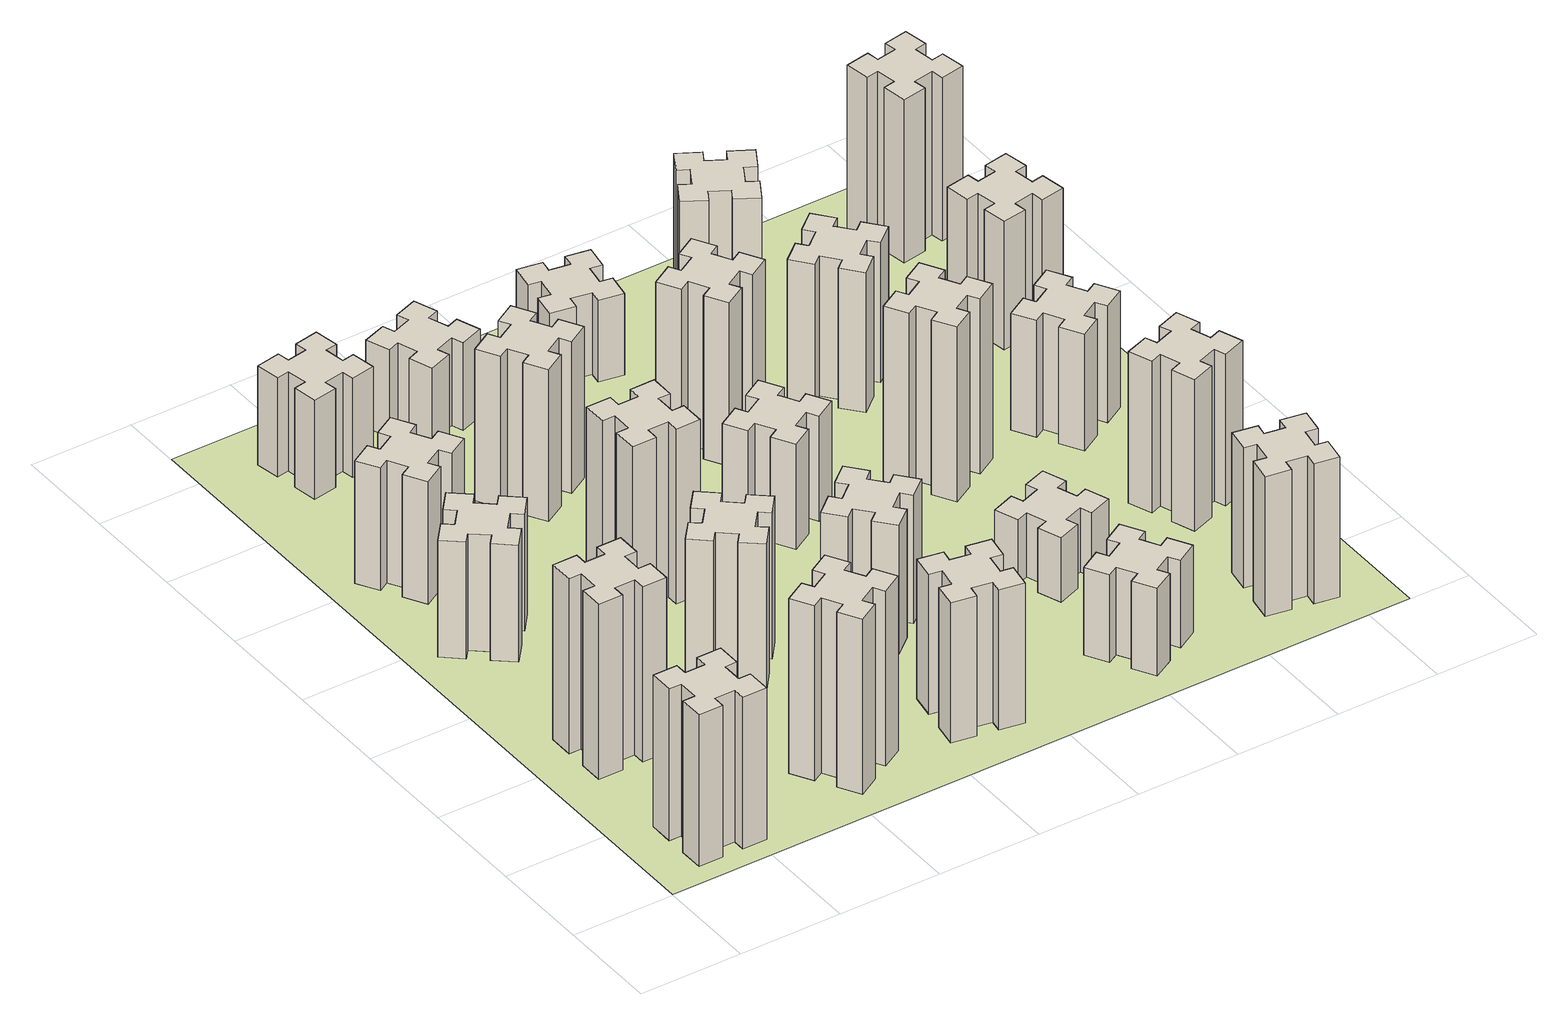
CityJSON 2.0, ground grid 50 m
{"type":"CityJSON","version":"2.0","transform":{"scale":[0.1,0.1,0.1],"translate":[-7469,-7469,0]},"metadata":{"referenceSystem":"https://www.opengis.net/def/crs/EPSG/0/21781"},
"CityObjects":{
"building1":{"type":"Building","attributes":{"class":"1000","function":"1000","usage":"1000","yearOfConstruction":2016,"roofType":"1000","measuredHeight":78,"storeysAboveGround":30,"storeysBelowGround":0},"geometry":[{"type":"Solid","lod":"1","boundaries":[[[[0,1,2,3,4,5,6,7,8,9,10,11,12,13,14,15,16,17,18,19]],[[17,16,20,21]],[[16,15,22,20]],[[15,14,23,22]],[[14,13,24,23]],[[13,12,25,24]],[[12,11,26,25]],[[11,10,27,26]],[[10,9,28,27]],[[9,8,29,28]],[[8,7,30,29]],[[7,6,31,30]],[[6,5,32,31]],[[5,4,33,32]],[[4,3,34,33]],[[3,2,35,34]],[[2,1,36,35]],[[1,0,37,36]],[[0,19,38,37]],[[19,18,39,38]],[[18,17,21,39]],[[24,25,26,27,28,29,30,31,32,33,34,35,36,37,38,39,21,20,22,23]]]]}]},
"building2":{"type":"Building","attributes":{"class":"1000","function":"1000","usage":"1000","yearOfConstruction":2016,"roofType":"1000","measuredHeight":90,"storeysAboveGround":30,"storeysBelowGround":0},"geometry":[{"type":"Solid","lod":"1","boundaries":[[[[40,41,42,43,44,45,46,47,48,49,50,51,52,53,54,55,56,57,58,59]],[[57,56,60,61]],[[56,55,62,60]],[[55,54,63,62]],[[54,53,64,63]],[[53,52,65,64]],[[52,51,66,65]],[[51,50,67,66]],[[50,49,68,67]],[[49,48,69,68]],[[48,47,70,69]],[[47,46,71,70]],[[46,45,72,71]],[[45,44,73,72]],[[44,43,74,73]],[[43,42,75,74]],[[42,41,76,75]],[[41,40,77,76]],[[40,59,78,77]],[[59,58,79,78]],[[58,57,61,79]],[[64,65,66,67,68,69,70,71,72,73,74,75,76,77,78,79,61,60,62,63]]]]}]},
"building3":{"type":"Building","attributes":{"class":"1000","function":"1000","usage":"1000","yearOfConstruction":2016,"roofType":"1000","measuredHeight":60,"storeysAboveGround":30,"storeysBelowGround":0},"geometry":[{"type":"Solid","lod":"1","boundaries":[[[[80,81,82,83,84,85,86,87,88,89,90,91,92,93,94,95,96,97,98,99]],[[97,96,100,101]],[[96,95,102,100]],[[95,94,103,102]],[[94,93,104,103]],[[93,92,105,104]],[[92,91,106,105]],[[91,90,107,106]],[[90,89,108,107]],[[89,88,109,108]],[[88,87,110,109]],[[87,86,111,110]],[[86,85,112,111]],[[85,84,113,112]],[[84,83,114,113]],[[83,82,115,114]],[[82,81,116,115]],[[81,80,117,116]],[[80,99,118,117]],[[99,98,119,118]],[[98,97,101,119]],[[104,105,106,107,108,109,110,111,112,113,114,115,116,117,118,119,101,100,102,103]]]]}]},
"building4":{"type":"Building","attributes":{"class":"1000","function":"1000","usage":"1000","yearOfConstruction":2016,"roofType":"1000","measuredHeight":63,"storeysAboveGround":30,"storeysBelowGround":0},"geometry":[{"type":"Solid","lod":"1","boundaries":[[[[120,121,122,123,124,125,126,127,128,129,130,131,132,133,134,135,136,137,138,139]],[[137,136,140,141]],[[136,135,142,140]],[[135,134,143,142]],[[134,133,144,143]],[[133,132,145,144]],[[132,131,146,145]],[[131,130,147,146]],[[130,129,148,147]],[[129,128,149,148]],[[128,127,150,149]],[[127,126,151,150]],[[126,125,152,151]],[[125,124,153,152]],[[124,123,154,153]],[[123,122,155,154]],[[122,121,156,155]],[[121,120,157,156]],[[120,139,158,157]],[[139,138,159,158]],[[138,137,141,159]],[[144,145,146,147,148,149,150,151,152,153,154,155,156,157,158,159,141,140,142,143]]]]}]},
"building5":{"type":"Building","attributes":{"class":"1000","function":"1000","usage":"1000","yearOfConstruction":2016,"roofType":"1000","measuredHeight":90,"storeysAboveGround":30,"storeysBelowGround":0},"geometry":[{"type":"Solid","lod":"1","boundaries":[[[[160,161,162,163,164,165,166,167,168,169,170,171,172,173,174,175,176,177,178,179]],[[177,176,180,181]],[[176,175,182,180]],[[175,174,183,182]],[[174,173,184,183]],[[173,172,185,184]],[[172,171,186,185]],[[171,170,187,186]],[[170,169,188,187]],[[169,168,189,188]],[[168,167,190,189]],[[167,166,191,190]],[[166,165,192,191]],[[165,164,193,192]],[[164,163,194,193]],[[163,162,195,194]],[[162,161,196,195]],[[161,160,197,196]],[[160,179,198,197]],[[179,178,199,198]],[[178,177,181,199]],[[184,185,186,187,188,189,190,191,192,193,194,195,196,197,198,199,181,180,182,183]]]]}]},
"building6":{"type":"Building","attributes":{"class":"1000","function":"1000","usage":"1000","yearOfConstruction":2016,"roofType":"1000","measuredHeight":51,"storeysAboveGround":30,"storeysBelowGround":0},"geometry":[{"type":"Solid","lod":"1","boundaries":[[[[200,201,202,203,204,205,206,207,208,209,210,211,212,213,214,215,216,217,218,219]],[[217,216,220,221]],[[216,215,222,220]],[[215,214,223,222]],[[214,213,224,223]],[[213,212,225,224]],[[212,211,226,225]],[[211,210,227,226]],[[210,209,228,227]],[[209,208,229,228]],[[208,207,230,229]],[[207,206,231,230]],[[206,205,232,231]],[[205,204,233,232]],[[204,203,234,233]],[[203,202,235,234]],[[202,201,236,235]],[[201,200,237,236]],[[200,219,238,237]],[[219,218,239,238]],[[218,217,221,239]],[[224,225,226,227,228,229,230,231,232,233,234,235,236,237,238,239,221,220,222,223]]]]}]},
"building7":{"type":"Building","attributes":{"class":"1000","function":"1000","usage":"1000","yearOfConstruction":2016,"roofType":"1000","measuredHeight":75,"storeysAboveGround":30,"storeysBelowGround":0},"geometry":[{"type":"Solid","lod":"1","boundaries":[[[[240,241,242,243,244,245,246,247,248,249,250,251,252,253,254,255,256,257,258,259]],[[257,256,260,261]],[[256,255,262,260]],[[255,254,263,262]],[[254,253,264,263]],[[253,252,265,264]],[[252,251,266,265]],[[251,250,267,266]],[[250,249,268,267]],[[249,248,269,268]],[[248,247,270,269]],[[247,246,271,270]],[[246,245,272,271]],[[245,244,273,272]],[[244,243,274,273]],[[243,242,275,274]],[[242,241,276,275]],[[241,240,277,276]],[[240,259,278,277]],[[259,258,279,278]],[[258,257,261,279]],[[264,265,266,267,268,269,270,271,272,273,274,275,276,277,278,279,261,260,262,263]]]]}]},
"building8":{"type":"Building","attributes":{"class":"1000","function":"1000","usage":"1000","yearOfConstruction":2016,"roofType":"1000","measuredHeight":90,"storeysAboveGround":30,"storeysBelowGround":0},"geometry":[{"type":"Solid","lod":"1","boundaries":[[[[280,281,282,283,284,285,286,287,288,289,290,291,292,293,294,295,296,297,298,299]],[[297,296,300,301]],[[296,295,302,300]],[[295,294,303,302]],[[294,293,304,303]],[[293,292,305,304]],[[292,291,306,305]],[[291,290,307,306]],[[290,289,308,307]],[[289,288,309,308]],[[288,287,310,309]],[[287,286,311,310]],[[286,285,312,311]],[[285,284,313,312]],[[284,283,314,313]],[[283,282,315,314]],[[282,281,316,315]],[[281,280,317,316]],[[280,299,318,317]],[[299,298,319,318]],[[298,297,301,319]],[[304,305,306,307,308,309,310,311,312,313,314,315,316,317,318,319,301,300,302,303]]]]}]},
"building9":{"type":"Building","attributes":{"class":"1000","function":"1000","usage":"1000","yearOfConstruction":2016,"roofType":"1000","measuredHeight":72,"storeysAboveGround":30,"storeysBelowGround":0},"geometry":[{"type":"Solid","lod":"1","boundaries":[[[[320,321,322,323,324,325,326,327,328,329,330,331,332,333,334,335,336,337,338,339]],[[337,336,340,341]],[[336,335,342,340]],[[335,334,343,342]],[[334,333,344,343]],[[333,332,345,344]],[[332,331,346,345]],[[331,330,347,346]],[[330,329,348,347]],[[329,328,349,348]],[[328,327,350,349]],[[327,326,351,350]],[[326,325,352,351]],[[325,324,353,352]],[[324,323,354,353]],[[323,322,355,354]],[[322,321,356,355]],[[321,320,357,356]],[[320,339,358,357]],[[339,338,359,358]],[[338,337,341,359]],[[344,345,346,347,348,349,350,351,352,353,354,355,356,357,358,359,341,340,342,343]]]]}]},
"building10":{"type":"Building","attributes":{"class":"1000","function":"1000","usage":"1000","yearOfConstruction":2016,"roofType":"1000","measuredHeight":78,"storeysAboveGround":30,"storeysBelowGround":0},"geometry":[{"type":"Solid","lod":"1","boundaries":[[[[360,361,362,363,364,365,366,367,368,369,370,371,372,373,374,375,376,377,378,379]],[[377,376,380,381]],[[376,375,382,380]],[[375,374,383,382]],[[374,373,384,383]],[[373,372,385,384]],[[372,371,386,385]],[[371,370,387,386]],[[370,369,388,387]],[[369,368,389,388]],[[368,367,390,389]],[[367,366,391,390]],[[366,365,392,391]],[[365,364,393,392]],[[364,363,394,393]],[[363,362,395,394]],[[362,361,396,395]],[[361,360,397,396]],[[360,379,398,397]],[[379,378,399,398]],[[378,377,381,399]],[[384,385,386,387,388,389,390,391,392,393,394,395,396,397,398,399,381,380,382,383]]]]}]},
"building11":{"type":"Building","attributes":{"class":"1000","function":"1000","usage":"1000","yearOfConstruction":2016,"roofType":"1000","measuredHeight":45,"storeysAboveGround":30,"storeysBelowGround":0},"geometry":[{"type":"Solid","lod":"1","boundaries":[[[[400,401,402,403,404,405,406,407,408,409,410,411,412,413,414,415,416,417,418,419]],[[417,416,420,421]],[[416,415,422,420]],[[415,414,423,422]],[[414,413,424,423]],[[413,412,425,424]],[[412,411,426,425]],[[411,410,427,426]],[[410,409,428,427]],[[409,408,429,428]],[[408,407,430,429]],[[407,406,431,430]],[[406,405,432,431]],[[405,404,433,432]],[[404,403,434,433]],[[403,402,435,434]],[[402,401,436,435]],[[401,400,437,436]],[[400,419,438,437]],[[419,418,439,438]],[[418,417,421,439]],[[424,425,426,427,428,429,430,431,432,433,434,435,436,437,438,439,421,420,422,423]]]]}]},
"building12":{"type":"Building","attributes":{"class":"1000","function":"1000","usage":"1000","yearOfConstruction":2016,"roofType":"1000","measuredHeight":66,"storeysAboveGround":30,"storeysBelowGround":0},"geometry":[{"type":"Solid","lod":"1","boundaries":[[[[440,441,442,443,444,445,446,447,448,449,450,451,452,453,454,455,456,457,458,459]],[[457,456,460,461]],[[456,455,462,460]],[[455,454,463,462]],[[454,453,464,463]],[[453,452,465,464]],[[452,451,466,465]],[[451,450,467,466]],[[450,449,468,467]],[[449,448,469,468]],[[448,447,470,469]],[[447,446,471,470]],[[446,445,472,471]],[[445,444,473,472]],[[444,443,474,473]],[[443,442,475,474]],[[442,441,476,475]],[[441,440,477,476]],[[440,459,478,477]],[[459,458,479,478]],[[458,457,461,479]],[[464,465,466,467,468,469,470,471,472,473,474,475,476,477,478,479,461,460,462,463]]]]}]},
"building13":{"type":"Building","attributes":{"class":"1000","function":"1000","usage":"1000","yearOfConstruction":2016,"roofType":"1000","measuredHeight":54,"storeysAboveGround":30,"storeysBelowGround":0},"geometry":[{"type":"Solid","lod":"1","boundaries":[[[[480,481,482,483,484,485,486,487,488,489,490,491,492,493,494,495,496,497,498,499]],[[497,496,500,501]],[[496,495,502,500]],[[495,494,503,502]],[[494,493,504,503]],[[493,492,505,504]],[[492,491,506,505]],[[491,490,507,506]],[[490,489,508,507]],[[489,488,509,508]],[[488,487,510,509]],[[487,486,511,510]],[[486,485,512,511]],[[485,484,513,512]],[[484,483,514,513]],[[483,482,515,514]],[[482,481,516,515]],[[481,480,517,516]],[[480,499,518,517]],[[499,498,519,518]],[[498,497,501,519]],[[504,505,506,507,508,509,510,511,512,513,514,515,516,517,518,519,501,500,502,503]]]]}]},
"building14":{"type":"Building","attributes":{"class":"1000","function":"1000","usage":"1000","yearOfConstruction":2016,"roofType":"1000","measuredHeight":45,"storeysAboveGround":30,"storeysBelowGround":0},"geometry":[{"type":"Solid","lod":"1","boundaries":[[[[520,521,522,523,524,525,526,527,528,529,530,531,532,533,534,535,536,537,538,539]],[[537,536,540,541]],[[536,535,542,540]],[[535,534,543,542]],[[534,533,544,543]],[[533,532,545,544]],[[532,531,546,545]],[[531,530,547,546]],[[530,529,548,547]],[[529,528,549,548]],[[528,527,550,549]],[[527,526,551,550]],[[526,525,552,551]],[[525,524,553,552]],[[524,523,554,553]],[[523,522,555,554]],[[522,521,556,555]],[[521,520,557,556]],[[520,539,558,557]],[[539,538,559,558]],[[538,537,541,559]],[[544,545,546,547,548,549,550,551,552,553,554,555,556,557,558,559,541,540,542,543]]]]}]},
"building15":{"type":"Building","attributes":{"class":"1000","function":"1000","usage":"1000","yearOfConstruction":2016,"roofType":"1000","measuredHeight":84,"storeysAboveGround":30,"storeysBelowGround":0},"geometry":[{"type":"Solid","lod":"1","boundaries":[[[[560,561,562,563,564,565,566,567,568,569,570,571,572,573,574,575,576,577,578,579]],[[577,576,580,581]],[[576,575,582,580]],[[575,574,583,582]],[[574,573,584,583]],[[573,572,585,584]],[[572,571,586,585]],[[571,570,587,586]],[[570,569,588,587]],[[569,568,589,588]],[[568,567,590,589]],[[567,566,591,590]],[[566,565,592,591]],[[565,564,593,592]],[[564,563,594,593]],[[563,562,595,594]],[[562,561,596,595]],[[561,560,597,596]],[[560,579,598,597]],[[579,578,599,598]],[[578,577,581,599]],[[584,585,586,587,588,589,590,591,592,593,594,595,596,597,598,599,581,580,582,583]]]]}]},
"building16":{"type":"Building","attributes":{"class":"1000","function":"1000","usage":"1000","yearOfConstruction":2016,"roofType":"1000","measuredHeight":42,"storeysAboveGround":30,"storeysBelowGround":0},"geometry":[{"type":"Solid","lod":"1","boundaries":[[[[600,601,602,603,604,605,606,607,608,609,610,611,612,613,614,615,616,617,618,619]],[[617,616,620,621]],[[616,615,622,620]],[[615,614,623,622]],[[614,613,624,623]],[[613,612,625,624]],[[612,611,626,625]],[[611,610,627,626]],[[610,609,628,627]],[[609,608,629,628]],[[608,607,630,629]],[[607,606,631,630]],[[606,605,632,631]],[[605,604,633,632]],[[604,603,634,633]],[[603,602,635,634]],[[602,601,636,635]],[[601,600,637,636]],[[600,619,638,637]],[[619,618,639,638]],[[618,617,621,639]],[[624,625,626,627,628,629,630,631,632,633,634,635,636,637,638,639,621,620,622,623]]]]}]},
"building17":{"type":"Building","attributes":{"class":"1000","function":"1000","usage":"1000","yearOfConstruction":2016,"roofType":"1000","measuredHeight":33,"storeysAboveGround":30,"storeysBelowGround":0},"geometry":[{"type":"Solid","lod":"1","boundaries":[[[[640,641,642,643,644,645,646,647,648,649,650,651,652,653,654,655,656,657,658,659]],[[657,656,660,661]],[[656,655,662,660]],[[655,654,663,662]],[[654,653,664,663]],[[653,652,665,664]],[[652,651,666,665]],[[651,650,667,666]],[[650,649,668,667]],[[649,648,669,668]],[[648,647,670,669]],[[647,646,671,670]],[[646,645,672,671]],[[645,644,673,672]],[[644,643,674,673]],[[643,642,675,674]],[[642,641,676,675]],[[641,640,677,676]],[[640,659,678,677]],[[659,658,679,678]],[[658,657,661,679]],[[664,665,666,667,668,669,670,671,672,673,674,675,676,677,678,679,661,660,662,663]]]]}]},
"building18":{"type":"Building","attributes":{"class":"1000","function":"1000","usage":"1000","yearOfConstruction":2016,"roofType":"1000","measuredHeight":90,"storeysAboveGround":30,"storeysBelowGround":0},"geometry":[{"type":"Solid","lod":"1","boundaries":[[[[680,681,682,683,684,685,686,687,688,689,690,691,692,693,694,695,696,697,698,699]],[[697,696,700,701]],[[696,695,702,700]],[[695,694,703,702]],[[694,693,704,703]],[[693,692,705,704]],[[692,691,706,705]],[[691,690,707,706]],[[690,689,708,707]],[[689,688,709,708]],[[688,687,710,709]],[[687,686,711,710]],[[686,685,712,711]],[[685,684,713,712]],[[684,683,714,713]],[[683,682,715,714]],[[682,681,716,715]],[[681,680,717,716]],[[680,699,718,717]],[[699,698,719,718]],[[698,697,701,719]],[[704,705,706,707,708,709,710,711,712,713,714,715,716,717,718,719,701,700,702,703]]]]}]},
"building19":{"type":"Building","attributes":{"class":"1000","function":"1000","usage":"1000","yearOfConstruction":2016,"roofType":"1000","measuredHeight":72,"storeysAboveGround":30,"storeysBelowGround":0},"geometry":[{"type":"Solid","lod":"1","boundaries":[[[[720,721,722,723,724,725,726,727,728,729,730,731,732,733,734,735,736,737,738,739]],[[737,736,740,741]],[[736,735,742,740]],[[735,734,743,742]],[[734,733,744,743]],[[733,732,745,744]],[[732,731,746,745]],[[731,730,747,746]],[[730,729,748,747]],[[729,728,749,748]],[[728,727,750,749]],[[727,726,751,750]],[[726,725,752,751]],[[725,724,753,752]],[[724,723,754,753]],[[723,722,755,754]],[[722,721,756,755]],[[721,720,757,756]],[[720,739,758,757]],[[739,738,759,758]],[[738,737,741,759]],[[744,745,746,747,748,749,750,751,752,753,754,755,756,757,758,759,741,740,742,743]]]]}]},
"building20":{"type":"Building","attributes":{"class":"1000","function":"1000","usage":"1000","yearOfConstruction":2016,"roofType":"1000","measuredHeight":72,"storeysAboveGround":30,"storeysBelowGround":0},"geometry":[{"type":"Solid","lod":"1","boundaries":[[[[760,761,762,763,764,765,766,767,768,769,770,771,772,773,774,775,776,777,778,779]],[[777,776,780,781]],[[776,775,782,780]],[[775,774,783,782]],[[774,773,784,783]],[[773,772,785,784]],[[772,771,786,785]],[[771,770,787,786]],[[770,769,788,787]],[[769,768,789,788]],[[768,767,790,789]],[[767,766,791,790]],[[766,765,792,791]],[[765,764,793,792]],[[764,763,794,793]],[[763,762,795,794]],[[762,761,796,795]],[[761,760,797,796]],[[760,779,798,797]],[[779,778,799,798]],[[778,777,781,799]],[[784,785,786,787,788,789,790,791,792,793,794,795,796,797,798,799,781,780,782,783]]]]}]},
"building21":{"type":"Building","attributes":{"class":"1000","function":"1000","usage":"1000","yearOfConstruction":2016,"roofType":"1000","measuredHeight":66,"storeysAboveGround":30,"storeysBelowGround":0},"geometry":[{"type":"Solid","lod":"1","boundaries":[[[[800,801,802,803,804,805,806,807,808,809,810,811,812,813,814,815,816,817,818,819]],[[817,816,820,821]],[[816,815,822,820]],[[815,814,823,822]],[[814,813,824,823]],[[813,812,825,824]],[[812,811,826,825]],[[811,810,827,826]],[[810,809,828,827]],[[809,808,829,828]],[[808,807,830,829]],[[807,806,831,830]],[[806,805,832,831]],[[805,804,833,832]],[[804,803,834,833]],[[803,802,835,834]],[[802,801,836,835]],[[801,800,837,836]],[[800,819,838,837]],[[819,818,839,838]],[[818,817,821,839]],[[824,825,826,827,828,829,830,831,832,833,834,835,836,837,838,839,821,820,822,823]]]]}]},
"building22":{"type":"Building","attributes":{"class":"1000","function":"1000","usage":"1000","yearOfConstruction":2016,"roofType":"1000","measuredHeight":78,"storeysAboveGround":30,"storeysBelowGround":0},"geometry":[{"type":"Solid","lod":"1","boundaries":[[[[840,841,842,843,844,845,846,847,848,849,850,851,852,853,854,855,856,857,858,859]],[[857,856,860,861]],[[856,855,862,860]],[[855,854,863,862]],[[854,853,864,863]],[[853,852,865,864]],[[852,851,866,865]],[[851,850,867,866]],[[850,849,868,867]],[[849,848,869,868]],[[848,847,870,869]],[[847,846,871,870]],[[846,845,872,871]],[[845,844,873,872]],[[844,843,874,873]],[[843,842,875,874]],[[842,841,876,875]],[[841,840,877,876]],[[840,859,878,877]],[[859,858,879,878]],[[858,857,861,879]],[[864,865,866,867,868,869,870,871,872,873,874,875,876,877,878,879,861,860,862,863]]]]}]},
"building23":{"type":"Building","attributes":{"class":"1000","function":"1000","usage":"1000","yearOfConstruction":2016,"roofType":"1000","measuredHeight":60,"storeysAboveGround":30,"storeysBelowGround":0},"geometry":[{"type":"Solid","lod":"1","boundaries":[[[[880,881,882,883,884,885,886,887,888,889,890,891,892,893,894,895,896,897,898,899]],[[897,896,900,901]],[[896,895,902,900]],[[895,894,903,902]],[[894,893,904,903]],[[893,892,905,904]],[[892,891,906,905]],[[891,890,907,906]],[[890,889,908,907]],[[889,888,909,908]],[[888,887,910,909]],[[887,886,911,910]],[[886,885,912,911]],[[885,884,913,912]],[[884,883,914,913]],[[883,882,915,914]],[[882,881,916,915]],[[881,880,917,916]],[[880,899,918,917]],[[899,898,919,918]],[[898,897,901,919]],[[904,905,906,907,908,909,910,911,912,913,914,915,916,917,918,919,901,900,902,903]]]]}]},
"building24":{"type":"Building","attributes":{"class":"1000","function":"1000","usage":"1000","yearOfConstruction":2016,"roofType":"1000","measuredHeight":66,"storeysAboveGround":30,"storeysBelowGround":0},"geometry":[{"type":"Solid","lod":"1","boundaries":[[[[920,921,922,923,924,925,926,927,928,929,930,931,932,933,934,935,936,937,938,939]],[[937,936,940,941]],[[936,935,942,940]],[[935,934,943,942]],[[934,933,944,943]],[[933,932,945,944]],[[932,931,946,945]],[[931,930,947,946]],[[930,929,948,947]],[[929,928,949,948]],[[928,927,950,949]],[[927,926,951,950]],[[926,925,952,951]],[[925,924,953,952]],[[924,923,954,953]],[[923,922,955,954]],[[922,921,956,955]],[[921,920,957,956]],[[920,939,958,957]],[[939,938,959,958]],[[938,937,941,959]],[[944,945,946,947,948,949,950,951,952,953,954,955,956,957,958,959,941,940,942,943]]]]}]},
"building25":{"type":"Building","attributes":{"class":"1000","function":"1000","usage":"1000","yearOfConstruction":2016,"roofType":"1000","measuredHeight":84,"storeysAboveGround":30,"storeysBelowGround":0},"geometry":[{"type":"Solid","lod":"1","boundaries":[[[[960,961,962,963,964,965,966,967,968,969,970,971,972,973,974,975,976,977,978,979]],[[977,976,980,981]],[[976,975,982,980]],[[975,974,983,982]],[[974,973,984,983]],[[973,972,985,984]],[[972,971,986,985]],[[971,970,987,986]],[[970,969,988,987]],[[969,968,989,988]],[[968,967,990,989]],[[967,966,991,990]],[[966,965,992,991]],[[965,964,993,992]],[[964,963,994,993]],[[963,962,995,994]],[[962,961,996,995]],[[961,960,997,996]],[[960,979,998,997]],[[979,978,999,998]],[[978,977,981,999]],[[984,985,986,987,988,989,990,991,992,993,994,995,996,997,998,999,981,980,982,983]]]]}]},
"landuse1":{"type":"LandUse","attributes":{"name":"plot1","function":"1010"},"geometry":[{"type":"MultiSurface","lod":"1","boundaries":[[[1000,1001,1002,1003]]]}]}
},
"vertices":[
[265,325,0],[265,225,0],[205,225,0],[205,105,0],[325,105,0],[325,165,0],[425,165,0],[425,105,0],[545,105,0],[545,225,0],[485,225,0],[485,325,0],[545,325,0],[545,445,0],[425,445,0],[425,385,0],[325,385,0],[325,445,0],[205,445,0],[205,325,0],[325,385,780],[325,445,780],[425,385,780],[425,445,780],[545,445,780],[545,325,780],[485,325,780],[485,225,780],[545,225,780],[545,105,780],[425,105,780],[425,165,780],[325,165,780],[325,105,780],[205,105,780],[205,225,780],[265,225,780],[265,325,780],[205,325,780],[205,445,780],
[265,1065,0],[265,965,0],[205,965,0],[205,845,0],[325,845,0],[325,905,0],[425,905,0],[425,845,0],[545,845,0],[545,965,0],[485,965,0],[485,1065,0],[545,1065,0],[545,1185,0],[425,1185,0],[425,1125,0],[325,1125,0],[325,1185,0],[205,1185,0],[205,1065,0],[325,1125,900],[325,1185,900],[425,1125,900],[425,1185,900],[545,1185,900],[545,1065,900],[485,1065,900],[485,965,900],[545,965,900],[545,845,900],[425,845,900],[425,905,900],[325,905,900],[325,845,900],[205,845,900],[205,965,900],[265,965,900],[265,1065,900],[205,1065,900],[205,1185,900],
[427,1846,0],[492,1923,0],[538,1884,0],[615,1976,0],[523,2053,0],[484,2007,0],[408,2072,0],[446,2118,0],[354,2195,0],[277,2103,0],[323,2064,0],[259,1988,0],[213,2026,0],[136,1934,0],[228,1857,0],[266,1903,0],[343,1839,0],[304,1793,0],[396,1716,0],[473,1808,0],[343,1839,600],[304,1793,600],[266,1903,600],[228,1857,600],[136,1934,600],[213,2026,600],[259,1988,600],[323,2064,600],[277,2103,600],[354,2195,600],[446,2118,600],[408,2072,600],[484,2007,600],[523,2053,600],[615,1976,600],[538,1884,600],[492,1923,600],[427,1846,600],[473,1808,600],[396,1716,600],
[496,2507,0],[446,2594,0],[498,2624,0],[438,2728,0],[334,2668,0],[364,2616,0],[277,2566,0],[247,2618,0],[143,2558,0],[203,2454,0],[255,2484,0],[305,2397,0],[253,2367,0],[313,2263,0],[417,2323,0],[387,2375,0],[474,2425,0],[504,2373,0],[608,2433,0],[548,2537,0],[474,2425,630],[504,2373,630],[387,2375,630],[417,2323,630],[313,2263,630],[253,2367,630],[305,2397,630],[255,2484,630],[203,2454,630],[143,2558,630],[247,2618,630],[277,2566,630],[364,2616,630],[334,2668,630],[438,2728,630],[498,2624,630],[446,2594,630],[496,2507,630],[548,2537,630],[608,2433,630],
[1127,255,0],[1214,305,0],[1244,253,0],[1348,313,0],[1288,417,0],[1236,387,0],[1186,474,0],[1238,504,0],[1178,608,0],[1074,548,0],[1104,496,0],[1017,446,0],[987,498,0],[883,438,0],[943,334,0],[995,364,0],[1045,277,0],[993,247,0],[1053,143,0],[1157,203,0],[1045,277,900],[993,247,900],[995,364,900],[943,334,900],[883,438,900],[987,498,900],[1017,446,900],[1104,496,900],[1074,548,900],[1178,608,900],[1238,504,900],[1186,474,900],[1236,387,900],[1288,417,900],[1348,313,900],[1244,253,900],[1214,305,900],[1127,255,900],[1157,203,900],[1053,143,900],
[592,3305,0],[575,3404,0],[634,3414,0],[613,3532,0],[495,3511,0],[505,3452,0],[407,3435,0],[397,3494,0],[278,3473,0],[299,3355,0],[358,3365,0],[376,3267,0],[317,3257,0],[337,3138,0],[456,3159,0],[445,3218,0],[544,3236,0],[554,3177,0],[672,3197,0],[651,3316,0],[544,3236,510],[554,3177,510],[445,3218,510],[456,3159,510],[337,3138,510],[317,3257,510],[376,3267,510],[358,3365,510],[299,3355,510],[278,3473,510],[397,3494,510],[407,3435,510],[505,3452,510],[495,3511,510],[613,3532,510],[634,3414,510],[575,3404,510],[592,3305,510],[651,3316,510],[672,3197,510],
[1224,1267,0],[1148,1332,0],[1186,1378,0],[1094,1455,0],[1017,1363,0],[1063,1324,0],[999,1248,0],[953,1286,0],[876,1194,0],[968,1117,0],[1006,1163,0],[1083,1099,0],[1044,1053,0],[1136,976,0],[1213,1068,0],[1167,1106,0],[1232,1183,0],[1278,1144,0],[1355,1236,0],[1263,1313,0],[1232,1183,750],[1278,1144,750],[1167,1106,750],[1213,1068,750],[1136,976,750],[1044,1053,750],[1083,1099,750],[1006,1163,750],[968,1117,750],[876,1194,750],[953,1286,750],[999,1248,750],[1063,1324,750],[1017,1363,750],[1094,1455,750],[1186,1378,750],[1148,1332,750],[1224,1267,750],[1263,1313,750],[1355,1236,750],
[1165,1965,0],[1065,1965,0],[1065,2025,0],[945,2025,0],[945,1905,0],[1005,1905,0],[1005,1805,0],[945,1805,0],[945,1685,0],[1065,1685,0],[1065,1745,0],[1165,1745,0],[1165,1685,0],[1285,1685,0],[1285,1805,0],[1225,1805,0],[1225,1905,0],[1285,1905,0],[1285,2025,0],[1165,2025,0],[1225,1905,900],[1285,1905,900],[1225,1805,900],[1285,1805,900],[1285,1685,900],[1165,1685,900],[1165,1745,900],[1065,1745,900],[1065,1685,900],[945,1685,900],[945,1805,900],[1005,1805,900],[1005,1905,900],[945,1905,900],[945,2025,900],[1065,2025,900],[1065,1965,900],[1165,1965,900],[1165,2025,900],[1285,2025,900],
[1855,307,0],[1872,405,0],[1931,395,0],[1952,513,0],[1834,534,0],[1824,475,0],[1725,492,0],[1736,551,0],[1617,572,0],[1597,454,0],[1656,444,0],[1638,345,0],[1579,356,0],[1558,237,0],[1677,217,0],[1687,276,0],[1785,258,0],[1775,199,0],[1893,178,0],[1914,297,0],[1785,258,720],[1775,199,720],[1687,276,720],[1677,217,720],[1558,237,720],[1579,356,720],[1638,345,720],[1656,444,720],[1597,454,720],[1617,572,720],[1736,551,720],[1725,492,720],[1824,475,720],[1834,534,720],[1952,513,720],[1931,395,720],[1872,405,720],[1855,307,720],[1914,297,720],[1893,178,720],
[1236,2707,0],[1186,2794,0],[1238,2824,0],[1178,2928,0],[1074,2868,0],[1104,2816,0],[1017,2766,0],[987,2818,0],[883,2758,0],[943,2654,0],[995,2684,0],[1045,2597,0],[993,2567,0],[1053,2463,0],[1157,2523,0],[1127,2575,0],[1214,2625,0],[1244,2573,0],[1348,2633,0],[1288,2737,0],[1214,2625,780],[1244,2573,780],[1127,2575,780],[1157,2523,780],[1053,2463,780],[993,2567,780],[1045,2597,780],[995,2684,780],[943,2654,780],[883,2758,780],[987,2818,780],[1017,2766,780],[1104,2816,780],[1074,2868,780],[1178,2928,780],[1238,2824,780],[1186,2794,780],[1236,2707,780],[1288,2737,780],[1348,2633,780],
[1136,3326,0],[1102,3420,0],[1158,3440,0],[1117,3553,0],[1004,3512,0],[1025,3456,0],[931,3422,0],[910,3478,0],[797,3437,0],[839,3324,0],[895,3345,0],[929,3251,0],[873,3230,0],[914,3117,0],[1027,3159,0],[1006,3215,0],[1100,3249,0],[1120,3193,0],[1233,3234,0],[1192,3347,0],[1100,3249,450],[1120,3193,450],[1006,3215,450],[1027,3159,450],[914,3117,450],[873,3230,450],[929,3251,450],[895,3345,450],[839,3324,450],[797,3437,450],[910,3478,450],[931,3422,450],[1025,3456,450],[1004,3512,450],[1117,3553,450],[1158,3440,450],[1102,3420,450],[1136,3326,450],[1192,3347,450],[1233,3234,450],
[1788,999,0],[1864,1063,0],[1903,1017,0],[1995,1094,0],[1918,1186,0],[1872,1148,0],[1807,1224,0],[1853,1263,0],[1776,1355,0],[1684,1278,0],[1723,1232,0],[1646,1167,0],[1608,1213,0],[1516,1136,0],[1593,1044,0],[1639,1083,0],[1703,1006,0],[1657,968,0],[1734,876,0],[1826,953,0],[1703,1006,660],[1657,968,660],[1639,1083,660],[1593,1044,660],[1516,1136,660],[1608,1213,660],[1646,1167,660],[1723,1232,660],[1684,1278,660],[1776,1355,660],[1853,1263,660],[1807,1224,660],[1872,1148,660],[1918,1186,660],[1995,1094,660],[1903,1017,660],[1864,1063,660],[1788,999,660],[1826,953,660],[1734,876,660],
[1844,2076,0],[1757,2026,0],[1727,2078,0],[1623,2018,0],[1683,1914,0],[1735,1944,0],[1785,1857,0],[1733,1827,0],[1793,1723,0],[1897,1783,0],[1867,1835,0],[1954,1885,0],[1984,1833,0],[2088,1893,0],[2028,1997,0],[1976,1967,0],[1926,2054,0],[1978,2084,0],[1918,2188,0],[1814,2128,0],[1926,2054,540],[1978,2084,540],[1976,1967,540],[2028,1997,540],[2088,1893,540],[1984,1833,540],[1954,1885,540],[1867,1835,540],[1897,1783,540],[1793,1723,540],[1733,1827,540],[1785,1857,540],[1735,1944,540],[1683,1914,540],[1623,2018,540],[1727,2078,540],[1757,2026,540],[1844,2076,540],[1814,2128,540],[1918,2188,540],
[2475,364,0],[2525,277,0],[2473,247,0],[2533,143,0],[2637,203,0],[2607,255,0],[2694,305,0],[2724,253,0],[2828,313,0],[2768,417,0],[2716,387,0],[2666,474,0],[2718,504,0],[2658,608,0],[2554,548,0],[2584,496,0],[2497,446,0],[2467,498,0],[2363,438,0],[2423,334,0],[2497,446,450],[2467,498,450],[2584,496,450],[2554,548,450],[2658,608,450],[2718,504,450],[2666,474,450],[2716,387,450],[2768,417,450],[2828,313,450],[2724,253,450],[2694,305,450],[2607,255,450],[2637,203,450],[2533,143,450],[2473,247,450],[2525,277,450],[2475,364,450],[2423,334,450],[2363,438,450],
[1967,2475,0],[2054,2525,0],[2084,2473,0],[2188,2533,0],[2128,2637,0],[2076,2607,0],[2026,2694,0],[2078,2724,0],[2018,2828,0],[1914,2768,0],[1944,2716,0],[1857,2666,0],[1827,2718,0],[1723,2658,0],[1783,2554,0],[1835,2584,0],[1885,2497,0],[1833,2467,0],[1893,2363,0],[1997,2423,0],[1885,2497,840],[1833,2467,840],[1835,2584,840],[1783,2554,840],[1723,2658,840],[1827,2718,840],[1857,2666,840],[1944,2716,840],[1914,2768,840],[2018,2828,840],[2078,2724,840],[2026,2694,840],[2076,2607,840],[2128,2637,840],[2188,2533,840],[2084,2473,840],[2054,2525,840],[1967,2475,840],[1997,2423,840],[1893,2363,840],
[1687,3236,0],[1785,3218,0],[1775,3159,0],[1893,3138,0],[1914,3257,0],[1855,3267,0],[1872,3365,0],[1931,3355,0],[1952,3473,0],[1834,3494,0],[1824,3435,0],[1725,3452,0],[1736,3511,0],[1617,3532,0],[1597,3414,0],[1656,3404,0],[1638,3305,0],[1579,3316,0],[1558,3197,0],[1677,3177,0],[1638,3305,420],[1579,3316,420],[1656,3404,420],[1597,3414,420],[1617,3532,420],[1736,3511,420],[1725,3452,420],[1824,3435,420],[1834,3494,420],[1952,3473,420],[1931,3355,420],[1872,3365,420],[1855,3267,420],[1914,3257,420],[1893,3138,420],[1775,3159,420],[1785,3218,420],[1687,3236,420],[1677,3177,420],[1558,3197,420],
[2716,1006,0],[2682,1100,0],[2738,1120,0],[2697,1233,0],[2584,1192,0],[2605,1136,0],[2511,1102,0],[2490,1158,0],[2377,1117,0],[2419,1004,0],[2475,1025,0],[2509,931,0],[2453,910,0],[2494,797,0],[2607,839,0],[2586,895,0],[2680,929,0],[2700,873,0],[2813,914,0],[2772,1027,0],[2680,929,330],[2700,873,330],[2586,895,330],[2607,839,330],[2494,797,330],[2453,910,330],[2509,931,330],[2475,1025,330],[2419,1004,330],[2377,1117,330],[2490,1158,330],[2511,1102,330],[2605,1136,330],[2584,1192,330],[2697,1233,330],[2738,1120,330],[2682,1100,330],[2716,1006,330],[2772,1027,330],[2813,914,330],
[2607,1735,0],[2694,1785,0],[2724,1733,0],[2828,1793,0],[2768,1897,0],[2716,1867,0],[2666,1954,0],[2718,1984,0],[2658,2088,0],[2554,2028,0],[2584,1976,0],[2497,1926,0],[2467,1978,0],[2363,1918,0],[2423,1814,0],[2475,1844,0],[2525,1757,0],[2473,1727,0],[2533,1623,0],[2637,1683,0],[2525,1757,900],[2473,1727,900],[2475,1844,900],[2423,1814,900],[2363,1918,900],[2467,1978,900],[2497,1926,900],[2584,1976,900],[2554,2028,900],[2658,2088,900],[2718,1984,900],[2666,1954,900],[2716,1867,900],[2768,1897,900],[2828,1793,900],[2724,1733,900],[2694,1785,900],[2607,1735,900],[2637,1683,900],[2533,1623,900],
[2563,2712,0],[2486,2647,0],[2448,2693,0],[2356,2616,0],[2433,2524,0],[2479,2563,0],[2543,2486,0],[2497,2448,0],[2574,2356,0],[2666,2433,0],[2628,2479,0],[2704,2543,0],[2743,2497,0],[2835,2574,0],[2758,2666,0],[2712,2628,0],[2647,2704,0],[2693,2743,0],[2616,2835,0],[2524,2758,0],[2647,2704,720],[2693,2743,720],[2712,2628,720],[2758,2666,720],[2835,2574,720],[2743,2497,720],[2704,2543,720],[2628,2479,720],[2666,2433,720],[2574,2356,720],[2497,2448,720],[2543,2486,720],[2479,2563,720],[2433,2524,720],[2356,2616,720],[2448,2693,720],[2486,2647,720],[2563,2712,720],[2524,2758,720],[2616,2835,720],
[3435,307,0],[3452,405,0],[3511,395,0],[3532,513,0],[3414,534,0],[3404,475,0],[3305,492,0],[3316,551,0],[3197,572,0],[3177,454,0],[3236,444,0],[3218,345,0],[3159,356,0],[3138,237,0],[3257,217,0],[3267,276,0],[3365,258,0],[3355,199,0],[3473,178,0],[3494,297,0],[3365,258,720],[3355,199,720],[3267,276,720],[3257,217,720],[3138,237,720],[3159,356,720],[3218,345,720],[3236,444,720],[3177,454,720],[3197,572,720],[3316,551,720],[3305,492,720],[3404,475,720],[3414,534,720],[3532,513,720],[3511,395,720],[3452,405,720],[3435,307,720],[3494,297,720],[3473,178,720],
[2594,3406,0],[2507,3456,0],[2537,3508,0],[2433,3568,0],[2373,3464,0],[2425,3434,0],[2375,3347,0],[2323,3377,0],[2263,3273,0],[2367,3213,0],[2397,3265,0],[2484,3215,0],[2454,3163,0],[2558,3103,0],[2618,3207,0],[2566,3237,0],[2616,3324,0],[2668,3294,0],[2728,3398,0],[2624,3458,0],[2616,3324,660],[2668,3294,660],[2566,3237,660],[2618,3207,660],[2558,3103,660],[2454,3163,660],[2484,3215,660],[2397,3265,660],[2367,3213,660],[2263,3273,660],[2323,3377,660],[2375,3347,660],[2425,3434,660],[2373,3464,660],[2433,3568,660],[2537,3508,660],[2507,3456,660],[2594,3406,660],[2624,3458,660],[2728,3398,660],
[3215,1125,0],[3249,1031,0],[3193,1010,0],[3234,897,0],[3347,939,0],[3326,995,0],[3420,1029,0],[3440,973,0],[3553,1014,0],[3512,1127,0],[3456,1106,0],[3422,1200,0],[3478,1220,0],[3437,1333,0],[3324,1292,0],[3345,1236,0],[3251,1202,0],[3230,1258,0],[3117,1217,0],[3159,1104,0],[3251,1202,780],[3230,1258,780],[3345,1236,780],[3324,1292,780],[3437,1333,780],[3478,1220,780],[3422,1200,780],[3456,1106,780],[3512,1127,780],[3553,1014,780],[3440,973,780],[3420,1029,780],[3326,995,780],[3347,939,780],[3234,897,780],[3193,1010,780],[3249,1031,780],[3215,1125,780],[3159,1104,780],[3117,1217,780],
[3224,1976,0],[3137,1926,0],[3107,1978,0],[3003,1918,0],[3063,1814,0],[3115,1844,0],[3165,1757,0],[3113,1727,0],[3173,1623,0],[3277,1683,0],[3247,1735,0],[3334,1785,0],[3364,1733,0],[3468,1793,0],[3408,1897,0],[3356,1867,0],[3306,1954,0],[3358,1984,0],[3298,2088,0],[3194,2028,0],[3306,1954,600],[3358,1984,600],[3356,1867,600],[3408,1897,600],[3468,1793,600],[3364,1733,600],[3334,1785,600],[3247,1735,600],[3277,1683,600],[3173,1623,600],[3113,1727,600],[3165,1757,600],[3115,1844,600],[3063,1814,600],[3003,1918,600],[3107,1978,600],[3137,1926,600],[3224,1976,600],[3194,2028,600],[3298,2088,600],
[3318,2625,0],[3336,2527,0],[3277,2517,0],[3297,2398,0],[3416,2419,0],[3405,2478,0],[3504,2496,0],[3514,2437,0],[3632,2457,0],[3611,2576,0],[3552,2565,0],[3535,2664,0],[3594,2674,0],[3573,2792,0],[3455,2771,0],[3465,2712,0],[3367,2695,0],[3357,2754,0],[3238,2733,0],[3259,2615,0],[3367,2695,660],[3357,2754,660],[3465,2712,660],[3455,2771,660],[3573,2792,660],[3594,2674,660],[3535,2664,660],[3552,2565,660],[3611,2576,660],[3632,2457,660],[3514,2437,660],[3504,2496,660],[3405,2478,660],[3416,2419,660],[3297,2398,660],[3277,2517,660],[3336,2527,660],[3318,2625,660],[3259,2615,660],[3238,2733,660],
[3552,3305,0],[3535,3404,0],[3594,3414,0],[3573,3532,0],[3455,3511,0],[3465,3452,0],[3367,3435,0],[3357,3494,0],[3238,3473,0],[3259,3355,0],[3318,3365,0],[3336,3267,0],[3277,3257,0],[3297,3138,0],[3416,3159,0],[3405,3218,0],[3504,3236,0],[3514,3177,0],[3632,3197,0],[3611,3316,0],[3504,3236,840],[3514,3177,840],[3405,3218,840],[3416,3159,840],[3297,3138,840],[3277,3257,840],[3336,3267,840],[3318,3365,840],[3259,3355,840],[3238,3473,840],[3357,3494,840],[3367,3435,840],[3465,3452,840],[3455,3511,840],[3573,3532,840],[3594,3414,840],[3535,3404,840],[3552,3305,840],[3611,3316,840],[3632,3197,840],
[5,3705,0],[3705,3705,0],[3705,5,0],[5,5,0]
]}
